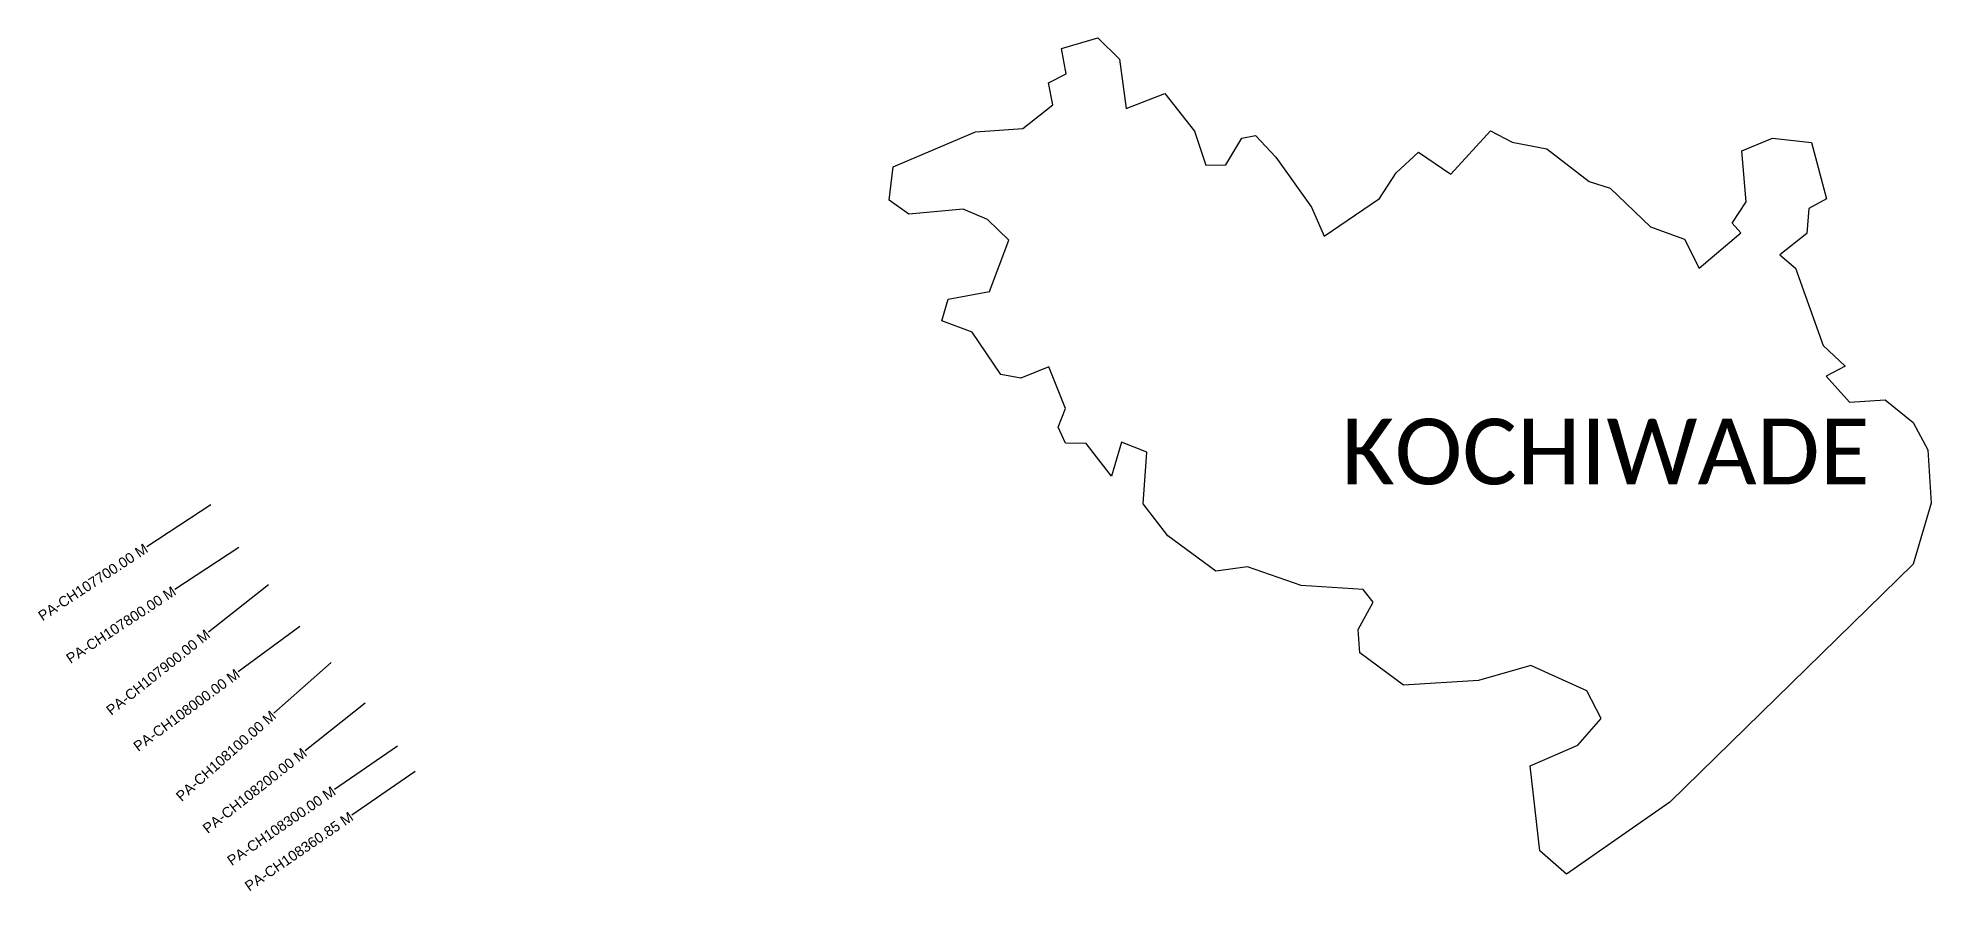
# Model space of a CAD drawing. Header units: metres. Extents: x 268033 to 271743, y 2138635 to 2140306.
import ezdxf
from ezdxf.enums import TextEntityAlignment as Align

# ---------------------------------------------------------------- set-up
doc = ezdxf.new("R2010")
doc.units = ezdxf.units.M
for name, color, linetype in [('CS', 134, 'Continuous'), ('CSMark', 6, 'Continuous'), ('village', 3, 'Continuous'), ('VILLAGE NAME', 250, 'Continuous')]:
    doc.layers.add(name, color=color, linetype=linetype)
doc.styles.add('DynamicDimensions', font='arial.ttf')
doc.styles.get("Standard").update_dxf_attribs({"font": 'simplex.shx'})

msp = doc.modelspace()

# ---------------------------------------------------------------- linework, layer by layer
at = {"layer": 'CS'}
for p, q in [((268371.7, 2139391.4), (268246.3, 2139309.1)), ((268426.6, 2139307.9), (268301.2, 2139225.5)), ((268484.8, 2139235), (268367.3, 2139141.7)), ((268546.6, 2139152.9), (268425.8, 2139064)), ((268607.8, 2139082.8), (268495.6, 2138983.2)), ((268674.5, 2139002.6), (268556.8, 2138909.6)), ((268737.7, 2138918.8), (268614, 2138833.9)), ((268772.1, 2138868.7), (268648.5, 2138783.7))]:
    msp.add_line(p, q, dxfattribs=at)
at = {"layer": 'village', "color": 3, "true_color": 0x00ff00}
msp.add_polyline3d([(271743.4, 2139394.5, 0), (271708.3, 2139274.9, 0), (271231.3, 2138808.7, 0), (271029, 2138667.5, 0), (270976.8, 2138713.7, 0), (270957.5, 2138880.4, 0), (271051, 2138920.5, 0), (271096.7, 2138972.5, 0), (271068.4, 2139027, 0), (270958.7, 2139076.5, 0), (270856.6, 2139047.6, 0), (270709.3, 2139038.2, 0), (270623.7, 2139101.6, 0), (270620.7, 2139147, 0), (270649.8, 2139201, 0), (270630.6, 2139225.8, 0), (270509.1, 2139233.1, 0), (270403.3, 2139269.9, 0), (270341.6, 2139261.2, 0), (270247.7, 2139330.8, 0), (270199.3, 2139393.3, 0), (270206.2, 2139494.9, 0), (270156.8, 2139514, 0), (270137, 2139447.5, 0), (270087.7, 2139511.5, 0), (270046.6, 2139512.2, 0), (270032.7, 2139543.9, 0), (270046.6, 2139579.9, 0), (270014.5, 2139661.7, 0), (269959.2, 2139639.4, 0), (269920.2, 2139646.6, 0), (269864.2, 2139729.6, 0), (269804.5, 2139752.3, 0), (269816.7, 2139794.2, 0), (269898, 2139809.6, 0), (269935.6, 2139910.2, 0), (269894.3, 2139950.3, 0), (269846.5, 2139970.5, 0), (269739.8, 2139961.2, 0), (269701.1, 2139988.3, 0), (269709.1, 2140054, 0), (269870.5, 2140122.3, 0), (269963, 2140129.1, 0), (270022, 2140175.5, 0), (270013.7, 2140218.1, 0), (270048, 2140235.7, 0), (270039.4, 2140285.8, 0), (270110.6, 2140306.4, 0), (270152.9, 2140264.6, 0), (270165.5, 2140167.9, 0), (270241.4, 2140197.2, 0), (270299.9, 2140123.6, 0), (270322, 2140057, 0), (270361.2, 2140057.7, 0), (270392.3, 2140109.6, 0), (270419.4, 2140114.9, 0), (270459, 2140072.9, 0), (270528.8, 2139974.9, 0), (270553.8, 2139917.7, 0), (270662.6, 2139991.9, 0), (270694.8, 2140041.7, 0), (270738.8, 2140082.6, 0), (270802.3, 2140039.4, 0), (270879.8, 2140124.3, 0), (270922.5, 2140101.8, 0), (270990.5, 2140088.9, 0), (271073, 2140025.3, 0), (271114.3, 2140012.1, 0), (271193.1, 2139936.1, 0), (271259.9, 2139912.1, 0), (271288.7, 2139855.1, 0), (271370.6, 2139924.3, 0), (271353.4, 2139943.2, 0), (271381.1, 2139985.2, 0), (271372.5, 2140085.4, 0), (271432.5, 2140110.1, 0), (271508.7, 2140101.2, 0), (271538.2, 2139991.1, 0), (271504, 2139972.3, 0), (271499.6, 2139923.3, 0), (271447.2, 2139881.6, 0), (271477.9, 2139854.9, 0), (271531.8, 2139703.6, 0), (271574.7, 2139662.9, 0), (271537.7, 2139643.6, 0), (271583.7, 2139592.5, 0), (271653.4, 2139597.1, 0), (271708.2, 2139553.1, 0), (271736.7, 2139499.3, 0)], close=True, dxfattribs=at)

# ---------------------------------------------------------------- texts
at = {"layer": 'CSMark', "style": 'DynamicDimensions'}
for s, rotation, p in [('PA-CH107700.00 M', 33.2895, (268245.5, 2139308.6)), ('PA-CH107800.00 M', 33.2895, (268300.4, 2139225)), ('PA-CH107900.00 M', 38.4434, (268366.5, 2139141.1)), ('PA-CH108000.00 M', 36.3752, (268425, 2139063.4)), ('PA-CH108100.00 M', 41.5844, (268494.9, 2138982.6)), ('PA-CH108200.00 M', 38.3049, (268556, 2138909)), ('PA-CH108300.00 M', 34.5036, (268613.2, 2138833.3)), ('PA-CH108360.85 M', 34.5036, (268647.7, 2138783.2))]:
    msp.add_text(s, height=20, rotation=rotation, dxfattribs=at).set_placement(p, align=Align.MIDDLE_RIGHT)
at = {"layer": 'VILLAGE NAME', "insert": (270587.8, 2139560.2), "char_height": 128.647, "attachment_point": 1}
msp.add_mtext_dynamic_manual_height_columns('{\\fCalibri|b0|i0|c0|p34;KOCHIWADE}', width=1449.11, gutter_width=643.2, heights=[0], dxfattribs=at)

doc.saveas('drawing.dxf')
